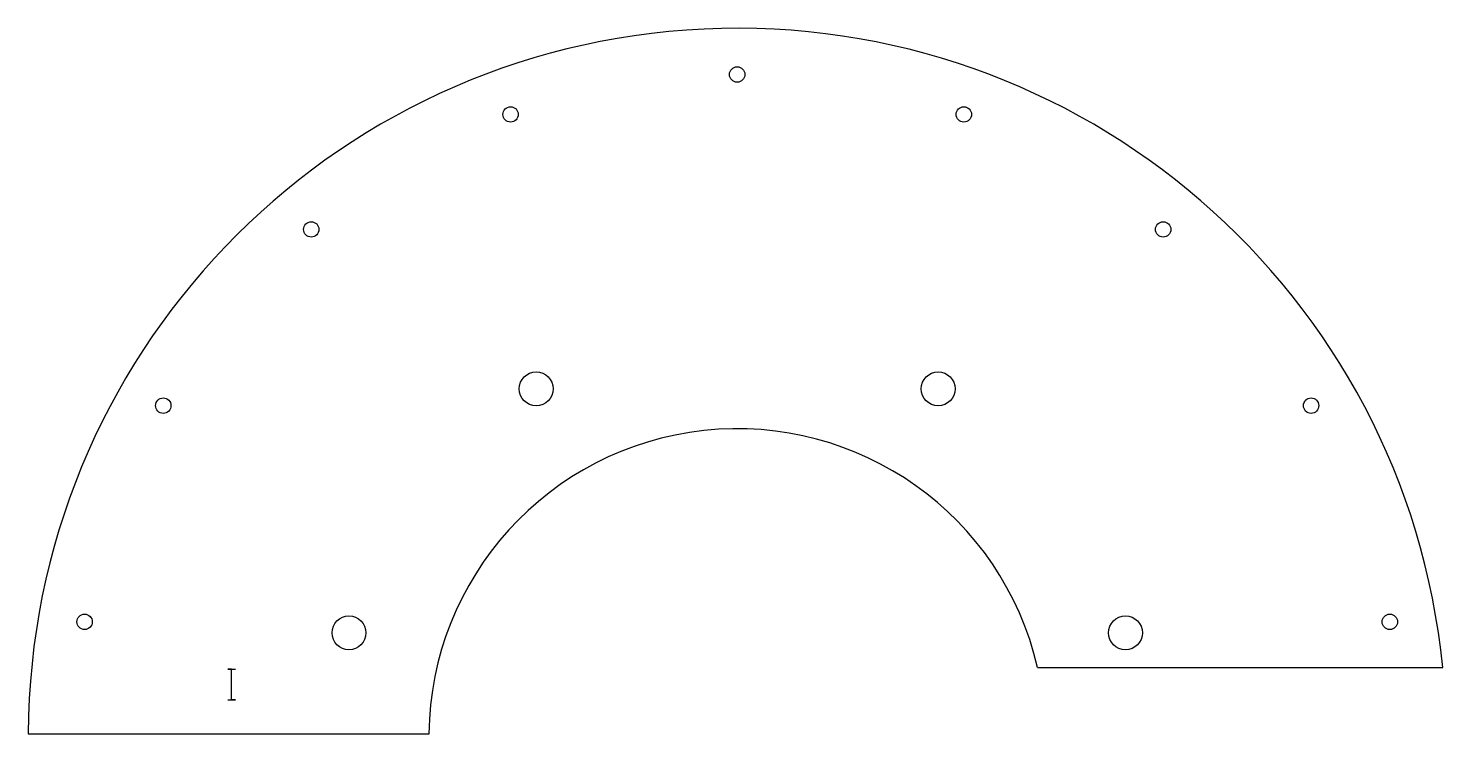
# Model space of a CAD drawing. Header units: millimetres. Extents: x -230 to 229, y 1 to 230.
import ezdxf

# ---------------------------------------------------------------- set-up
doc = ezdxf.new("R2010")
doc.units = ezdxf.units.MM
doc.layers.add('MARCATURA', color=7, linetype='Continuous')

msp = doc.modelspace()

# ---------------------------------------------------------------- linework, layer by layer
at = {"color": 7, "linetype": 'Continuous', "lineweight": 25}
for p, q in [((97.44, 22.5), (228.9, 22.5)), ((-230, 1), (-99.99, 1))]:
    msp.add_line(p, q, dxfattribs=at)
for centre, radius in [((0, 215), 2.5), ((-73.53, 202.03), 2.5), ((73.53, 202.03), 2.5), ((-138.2, 164.7), 2.5), ((138.2, 164.7), 2.5), ((-65.2, 112.93), 5.5), ((65.2, 112.93), 5.5), ((-186.2, 107.5), 2.5), ((186.2, 107.5), 2.5), ((-211.73, 37.33), 2.5), ((-125.96, 33.75), 5.5), ((125.96, 33.75), 5.5), ((211.73, 37.33), 2.5)]:
    msp.add_circle(centre, radius, dxfattribs=at)
for radius, start, end in [(230, 5.614, 179.7509), (100, 13.0029, 179.427)]:
    msp.add_arc((0, 0), radius, start, end, dxfattribs=at)
at = {"layer": 'MARCATURA'}
for p, q in [((-164.06, 22), (-165.31, 22)), ((-165.31, 22), (-162.81, 22)), ((-164.06, 12), (-164.06, 22)), ((-165.31, 12), (-162.81, 12)), ((-162.81, 12), (-164.06, 12))]:
    msp.add_line(p, q, dxfattribs=at)

doc.saveas('drawing.dxf')
